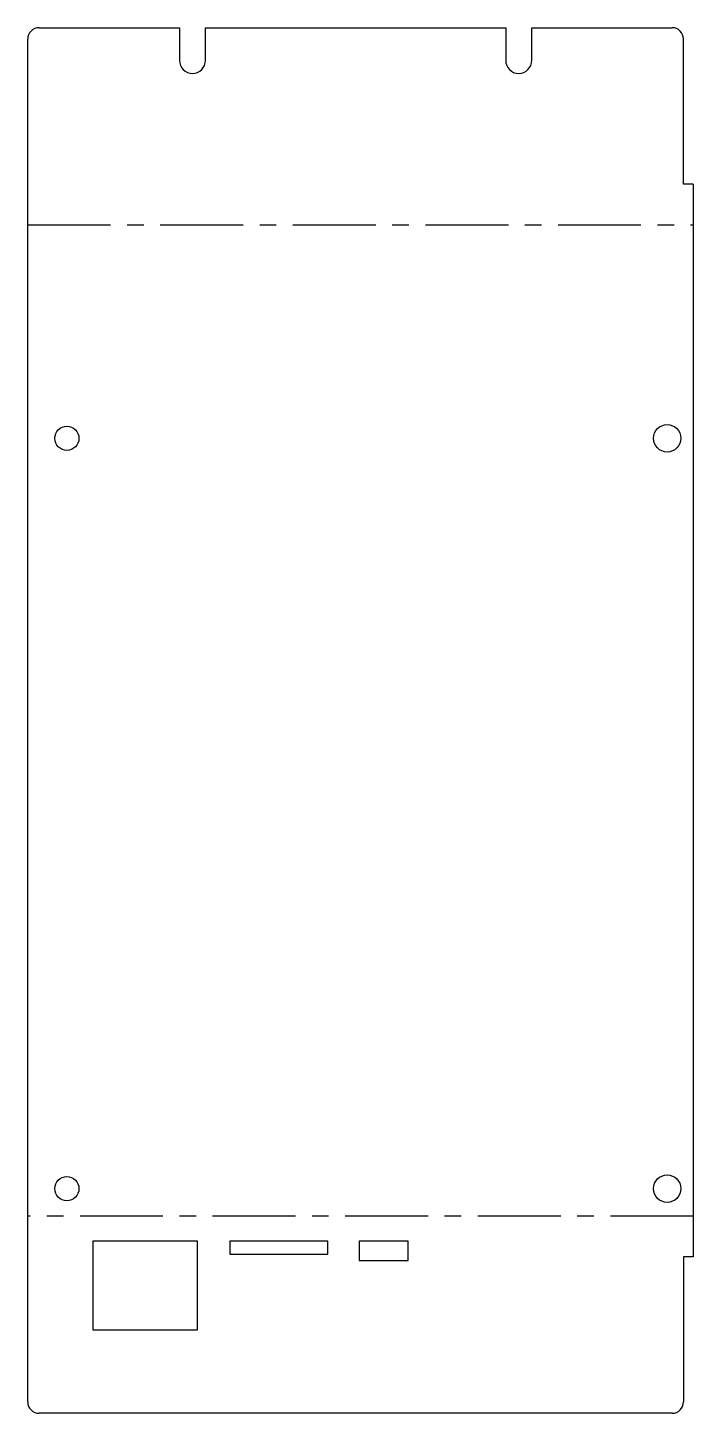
# Model space of a CAD drawing. Extents: x -106 to -4, y 2 to 214.
import ezdxf

# ---------------------------------------------------------------- set-up
doc = ezdxf.new("R2010")
doc.units = 0
doc.linetypes.add('CENTERX2', pattern=[20.32, 12.7, -2.54, 2.54, -2.54])
doc.layers.get('0').update_dxf_attribs({"linetype": 'CONTINUOUS'})

msp = doc.modelspace()

# ---------------------------------------------------------------- linework, layer by layer
at = {"color": 7, "linetype": 'CONTINUOUS'}
for p, q in [((-106.17, 3.5), (-106.17, 212.36)), ((-104.42, 214.11), (-82.92, 214.11)), ((-82.92, 214.11), (-82.92, 209.11)), ((-78.92, 209.11), (-78.92, 214.11)), ((-78.92, 214.11), (-32.92, 214.11)), ((-32.92, 214.11), (-32.92, 209.11)), ((-28.92, 209.11), (-28.92, 214.11)), ((-28.92, 214.11), (-7.42, 214.11)), ((-5.67, 190.11), (-5.67, 212.36)), ((-4.17, 190.11), (-5.67, 190.11)), ((-4.17, 190.11), (-4.17, 25.75)), ((-96.17, 28.15), (-96.17, 14.55)), ((-80.17, 28.15), (-96.17, 28.15)), ((-80.17, 14.55), (-80.17, 28.15)), ((-75.17, 28.15), (-75.17, 26.15)), ((-60.17, 28.15), (-75.17, 28.15)), ((-60.17, 26.15), (-60.17, 28.15)), ((-55.37, 28.15), (-55.37, 25.15)), ((-47.87, 28.15), (-55.37, 28.15)), ((-47.87, 25.15), (-47.87, 28.15)), ((-75.17, 26.15), (-60.17, 26.15)), ((-5.67, 25.75), (-5.67, 3.5)), ((-4.17, 25.75), (-5.67, 25.75)), ((-55.37, 25.15), (-47.87, 25.15)), ((-96.17, 14.55), (-80.17, 14.55)), ((-7.42, 1.75), (-104.42, 1.75))]:
    msp.add_line(p, q, dxfattribs=at)
at = {"color": 7, "linetype": 'CENTERX2'}
for p, q in [((-106.17, 183.89), (-4.17, 183.89)), ((-4.17, 31.97), (-106.17, 31.97))]:
    msp.add_line(p, q, dxfattribs=at)
at = {"color": 7, "linetype": 'CONTINUOUS'}
for centre, radius in [((-100.17, 151.18), 1.85), ((-8.17, 151.18), 2.1), ((-8.17, 36.18), 2.1), ((-100.17, 36.18), 1.85)]:
    msp.add_circle(centre, radius, dxfattribs=at)
for centre, radius, start, end in [((-104.42, 212.36), 1.75, 90, 180), ((-7.42, 212.36), 1.75, 0, 90), ((-80.92, 209.11), 2, 180, 0), ((-30.92, 209.11), 2, 180, 0), ((-104.42, 3.5), 1.75, 180, 270), ((-7.42, 3.5), 1.75, 270, 0)]:
    msp.add_arc(centre, radius, start, end, dxfattribs=at)

doc.saveas('drawing.dxf')
